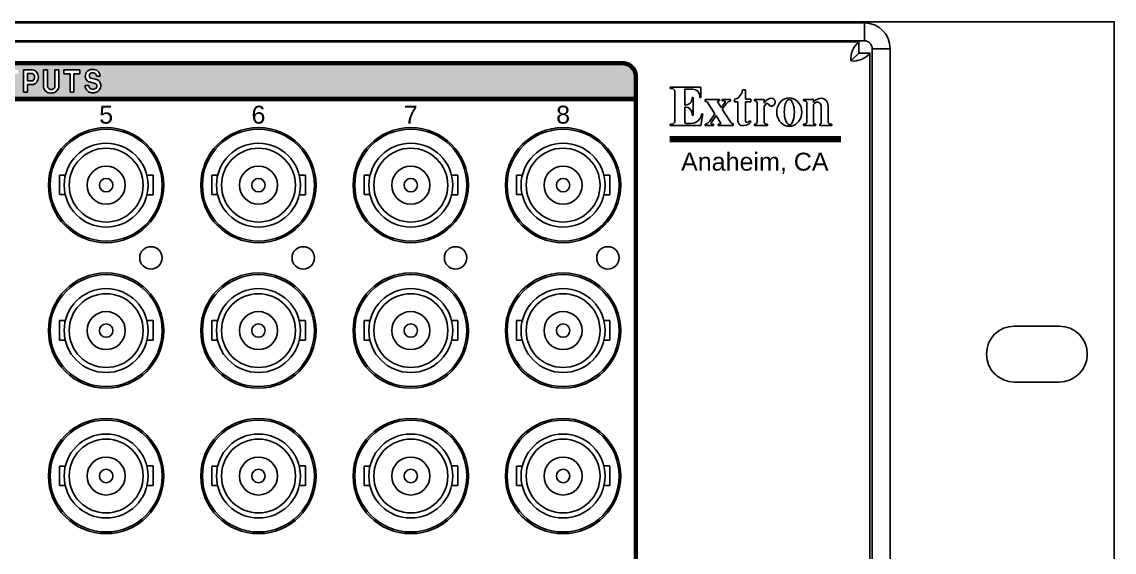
# Model space of a CAD drawing. Header units: inches. Extents: x 0.5 to 19.5, y 0.5 to 12.5.
# Drawn here: x 14.624 to 19.5, y 3.356 to 5.726 of the extents above; entities that cross this region are included whole.
import ezdxf
from ezdxf.enums import TextEntityAlignment as Align

# ---------------------------------------------------------------- set-up
doc = ezdxf.new("R2010")
doc.units = ezdxf.units.IN
doc.header["$MEASUREMENT"] = 0
doc.styles.add('CAD_SALES', font='ARIAL.TTF')

# ---------------------------------------------------------------- blocks, each defined once
blk = doc.blocks.new('EXTRON')
for p, q in [((0.0039, 0.2585), (0.1552, 0.2585)), ((0.0039, 0.2585), (0.0039, 0.2517)), ((0.0039, 0.2517), (0.0121, 0.2517)), ((0.0256, 0.2381), (0.0256, 0.0889)), ((0.0765, 0.1699), (0.0765, 0.2483)), ((0.0765, 0.2483), (0.1158, 0.2483)), ((0.1552, 0.2585), (0.1552, 0.2076)), ((0.3626, 0.2449), (0.3769, 0.2449)), ((0.3769, 0.2449), (0.3769, 0.1988)), ((0.0765, 0.1699), (0.0785, 0.1699)), ((0.1124, 0.2078), (0.1179, 0.2078)), ((0.1124, 0.2038), (0.1124, 0.2078)), ((0.1179, 0.1203), (0.1179, 0.2078)), ((0.1497, 0.2144), (0.1497, 0.2076)), ((0.1552, 0.2076), (0.1497, 0.2076)), ((0.1768, 0.1974), (0.2481, 0.1974)), ((0.1768, 0.1896), (0.1768, 0.1974)), ((0.225, 0.1265), (0.1925, 0.178)), ((0.2566, 0.1571), (0.2393, 0.1844)), ((0.2481, 0.1906), (0.2428, 0.1906)), ((0.2481, 0.1974), (0.2481, 0.1906)), ((0.2759, 0.1842), (0.2566, 0.1571)), ((0.2613, 0.1495), (0.2811, 0.1767)), ((0.2616, 0.1974), (0.3023, 0.1974)), ((0.2616, 0.1974), (0.2616, 0.1906)), ((0.2616, 0.1906), (0.2726, 0.1906)), ((0.3023, 0.1974), (0.3023, 0.1901)), ((0.322, 0.1852), (0.322, 0.1986)), ((0.3396, 0.1852), (0.322, 0.1852)), ((0.3396, 0.1852), (0.3396, 0.0889)), ((0.3769, 0.1988), (0.4034, 0.1988)), ((0.3769, 0.1852), (0.3769, 0.0924)), ((0.4034, 0.1852), (0.3769, 0.1852)), ((0.4034, 0.1988), (0.4034, 0.1852)), ((0.4208, 0.1906), (0.4208, 0.1974)), ((0.4208, 0.1974), (0.4343, 0.1974)), ((0.4208, 0.1906), (0.4242, 0.1906)), ((0.4343, 0.1974), (0.4692, 0.1974)), ((0.4343, 0.0855), (0.4343, 0.1805)), ((0.4692, 0.1787), (0.4692, 0.1974)), ((0.4692, 0.1787), (0.4725, 0.1843)), ((0.5063, 0.2042), (0.5065, 0.2042)), ((0.5236, 0.1882), (0.5238, 0.1827)), ((0.6653, 0.1974), (0.7145, 0.1974)), ((0.6653, 0.1974), (0.6653, 0.1906)), ((0.6653, 0.1906), (0.6714, 0.1906)), ((0.6816, 0.0855), (0.6816, 0.1805)), ((0.7145, 0.1974), (0.7145, 0.1829)), ((0.7145, 0.1829), (0.7167, 0.1863)), ((0.7145, 0.1727), (0.7207, 0.1795)), ((0.7145, 0.1727), (0.7145, 0.0821)), ((0.7523, 0.0807), (0.7523, 0.1659)), ((0.7868, 0.1676), (0.7868, 0.0855)), ((0.0765, 0.1603), (0.0765, 0.0855)), ((0.0765, 0.1603), (0.0785, 0.1603)), ((0.1124, 0.1264), (0.1124, 0.1203)), ((0.1124, 0.1203), (0.1179, 0.1203)), ((0.1556, 0.0685), (0.1654, 0.1262)), ((0.1654, 0.1262), (0.1599, 0.1262)), ((0.1998, 0.09), (0.225, 0.1265)), ((0.2063, 0.0817), (0.2308, 0.1173)), ((0.2308, 0.1173), (0.2534, 0.0816)), ((0.3002, 0.088), (0.2613, 0.1495)), ((0.4692, 0.1556), (0.4692, 0.0855)), ((0.0039, 0.0753), (0.0121, 0.0753)), ((0.0039, 0.0685), (0.0039, 0.0753)), ((0.0039, 0.0685), (0.1556, 0.0685)), ((0.0832, 0.0787), (0.106, 0.0787)), ((0.1768, 0.0757), (0.1768, 0.0685)), ((0.1768, 0.0685), (0.2175, 0.0685)), ((0.2096, 0.0753), (0.2175, 0.0753)), ((0.2175, 0.0753), (0.2175, 0.0685)), ((0.2413, 0.0753), (0.25, 0.0753)), ((0.2413, 0.0753), (0.2413, 0.0685)), ((0.2413, 0.0685), (0.3159, 0.0685)), ((0.3159, 0.0685), (0.3159, 0.0763)), ((0.3602, 0.0685), (0.3703, 0.0685)), ((0.398, 0.0923), (0.3921, 0.0863)), ((0.398, 0.0923), (0.4048, 0.0875)), ((0.4208, 0.0753), (0.4242, 0.0753)), ((0.4208, 0.0753), (0.4208, 0.0685)), ((0.4208, 0.0685), (0.4692, 0.0685)), ((0.4692, 0.0685), (0.4868, 0.0685)), ((0.4793, 0.0753), (0.4868, 0.0753)), ((0.4868, 0.0685), (0.4868, 0.0753)), ((0.6714, 0.0753), (0.6653, 0.0753)), ((0.6653, 0.0753), (0.6653, 0.0685)), ((0.6653, 0.0685), (0.724, 0.0685)), ((0.724, 0.0753), (0.7212, 0.0753)), ((0.724, 0.0685), (0.724, 0.0753)), ((0.7455, 0.0685), (0.7455, 0.0753)), ((0.7455, 0.0753), (0.7469, 0.0753)), ((0.7455, 0.0685), (0.8044, 0.0685)), ((0.7969, 0.0753), (0.8044, 0.0753)), ((0.8044, 0.0753), (0.8044, 0.0685))]:
    blk.add_line(p, q)
for points in [[(0.594, 0.0647, 0.197602), (0.6339, 0.0811, 0.171473), (0.6552, 0.1227, 0.156051), (0.6478, 0.17, 0.171473), (0.6153, 0.2009, 0.197602), (0.5727, 0.2009, 0.186415), (0.5402, 0.17, 0.160135), (0.5328, 0.1227, 0.160135), (0.5541, 0.0811, 0.186415), (0.594, 0.0647, 0.197602)], [(0.5943, 0.0721, 0.390611), (0.6102, 0.0868, 0.108255), (0.6188, 0.1241, 0.069616), (0.6158, 0.1666, 0.108255), (0.6028, 0.1942, 0.390611), (0.5858, 0.1942, 0.195556), (0.5727, 0.1666, 0.077461), (0.5698, 0.1241, 0.077461), (0.5783, 0.0868, 0.195556), (0.5943, 0.0721, 0.390611)]]:
    blk.add_lwpolyline(points, format="xyb", close=True)
for centre, radius, start, end in [((0.0121, 0.2381), 0.0136, 0.0051, 89.9944), ((0.1158, 0.2144), 0.0339, 0.0012, 89.9995), ((0.3087, 0.2512), 0.0543, 284.1762, 353.2875), ((0.0785, 0.2038), 0.0339, 269.9976, 0.0018), ((0.1696, 0.1635), 0.0271, 32.2696, 74.4409), ((0.2428, 0.1866), 0.00407, 90.0023, 212.2761), ((0.2726, 0.1866), 0.00407, 324.4637, 89.9994), ((0.3085, 0.1567), 0.0339, 100.5443, 143.9226), ((0.4242, 0.1805), 0.0102, 0.007, 89.9944), ((0.495, 0.155), 0.0258, 120.284, 178.7168), ((0.5084, 0.162), 0.0423, 93.5303, 148.0533), ((0.4855, 0.171), 0.00726, 33.7501, 118.654), ((0.5128, 0.1839), 0.023, 202.6207, 230.3191), ((0.5046, 0.1843), 0.0193, 250.1612, 355.2609), ((0.5059, 0.1864), 0.0178, 5.9029, 89.6277), ((0.6714, 0.1805), 0.0102, 0.007, 89.9944), ((0.7544, 0.1554), 0.0488, 88.2002, 140.6756), ((0.7332, 0.1651), 0.0191, 2.3934, 131.1376), ((0.7491, 0.1672), 0.0376, 0.6095, 79.6262), ((0.0785, 0.1264), 0.0339, 0.0012, 89.9995), ((0.106, 0.133), 0.0543, 270.0004, 352.8187), ((0.0121, 0.0889), 0.0136, 269.9989, 359.9979), ((0.0832, 0.0855), 0.00678, 180.0042, 269.9947), ((0.1719, 0.1092), 0.0339, 278.4312, 325.3758), ((0.2096, 0.0794), 0.00407, 145.3688, 270.0092), ((0.25, 0.0794), 0.00407, 269.998, 32.2726), ((0.3232, 0.1025), 0.0271, 212.276, 254.4394), ((0.36, 0.0889), 0.0203, 180.0003, 270.5389), ((0.3703, 0.1092), 0.0407, 269.9982, 327.7715), ((0.3858, 0.0924), 0.00882, 180.0013, 315.9374), ((0.4242, 0.0855), 0.0102, 269.9959, 0.0027), ((0.4793, 0.0855), 0.0102, 179.9985, 270.0029), ((0.6714, 0.0855), 0.0102, 269.9959, 0.0027), ((0.7212, 0.0821), 0.00678, 179.9933, 270.0067), ((0.7469, 0.0807), 0.00543, 269.992, 0), ((0.7969, 0.0855), 0.0102, 179.9997, 270.0031)]:
    blk.add_arc(centre, radius, start, end)
blk = doc.blocks.new('BNC')
for p, q in [((-0.2075, 0.0445), (-0.1821, 0.0445)), ((-0.2075, -0.0425), (-0.2075, 0.0445)), ((0.182, 0.0451), (0.2093, 0.0451)), ((0.2093, 0.0451), (0.2093, -0.0427)), ((-0.1826, -0.0425), (-0.2075, -0.0425)), ((0.2093, -0.0427), (0.1826, -0.0427))]:
    blk.add_line(p, q)
for radius in [0.25, 0.1875, 0.165, 0.085, 0.03]:
    blk.add_circle((0, 0), radius)
blk = doc.blocks.new('A$C59155F85')
for p, q in [((-8.385, 0.08), (8.385, 0.08)), ((8.385, 0.08), (8.385, 0)), ((-8.385, 0), (8.385, 0)), ((8.5, -0.035), (8.42, -0.035)), ((8.42, -2.525), (8.42, -0.035)), ((8.5, -2.525), (8.5, -0.035))]:
    blk.add_line(p, q)
for radius, start, end in [(0.115, 0.002, 90), (0.035, 0, 90.1145)]:
    blk.add_arc((8.385, -0.035), radius, start, end)

msp = doc.modelspace()

# ---------------------------------------------------------------- hatches: boundary and pattern name
h = msp.add_hatch(color=256)
h.paths.add_polyline_path([(17.3649, 5.4813, 0.414214), (17.3049, 5.5413), (11.7649, 5.5413, 0.414214), (11.7049, 5.4813), (11.7049, 2.1563, 0.414214), (11.7649, 2.0963), (11.9549, 2.0963), (11.9549, 5.3813), (17.3649, 5.3813)])
h.paths.add_polyline_path([(14.3435, 5.4771, -0.095153), (14.3504, 5.495, -0.091752), (14.3611, 5.5067, -0.082546), (14.3718, 5.5123, -0.162305), (14.3934, 5.5123, -0.082546), (14.4041, 5.5067, -0.091752), (14.4148, 5.495, -0.083895), (14.4213, 5.4793, -0.120472), (14.4213, 5.4433, -0.096742), (14.4132, 5.4259, -0.103073), (14.4008, 5.4144, -0.131348), (14.3833, 5.4095, -0.133021), (14.3657, 5.4141, -0.102771), (14.3531, 5.4251, -0.097288), (14.3448, 5.4423, -0.113081)], flags=16)
h.paths.add_polyline_path([(14.3592, 5.4613, -0.094568), (14.3632, 5.4827, -0.093824), (14.3682, 5.4907, -0.090902), (14.3743, 5.4953, -0.117122), (14.3826, 5.4973, -0.117122), (14.3909, 5.4953, -0.090902), (14.397, 5.4907, -0.093824), (14.4019, 5.4827, -0.094568), (14.406, 5.4613, -0.097155), (14.4017, 5.4393, -0.0885), (14.397, 5.4318, -0.091754), (14.3909, 5.4271, -0.1182), (14.3826, 5.4251, -0.1182), (14.3742, 5.4271, -0.091754), (14.3681, 5.4318, -0.0885), (14.3635, 5.4393, -0.097155)], flags=0)
h.paths.add_polyline_path([(14.4459, 5.5113), (14.4629, 5.5113), (14.4629, 5.4413, 0.104016), (14.4646, 5.434, 0.092613), (14.468, 5.4293, 0.096707), (14.4737, 5.4252, 0.10527), (14.4803, 5.4238, 0.10527), (14.4869, 5.4252, 0.096707), (14.4927, 5.4293, 0.085524), (14.4956, 5.434, 0.090314), (14.4969, 5.4405), (14.4969, 5.5113), (14.5139, 5.5113), (14.5139, 5.4399, -0.085991), (14.5121, 5.4286, -0.08788), (14.507, 5.4195, -0.098928), (14.4995, 5.4133, -0.130148), (14.4795, 5.4079, -0.127064), (14.4599, 5.413, -0.103028), (14.4522, 5.4197, -0.087224), (14.4475, 5.4288, -0.081237), (14.4459, 5.4393)], flags=16)
h.paths.add_polyline_path([(14.5369, 5.4943), (14.5369, 5.5113), (14.6083, 5.5113), (14.6083, 5.4943), (14.5811, 5.4943), (14.5811, 5.4113), (14.5641, 5.4113), (14.5641, 5.4943)], flags=16)
h.paths.add_polyline_path([(14.6312, 5.5113), (14.6703, 5.5113, -0.145535), (14.6824, 5.5082, -0.111039), (14.6907, 5.5003, -0.079512), (14.6956, 5.4902, -0.074652), (14.6973, 5.4788, -0.074652), (14.6956, 5.4674, -0.079512), (14.6907, 5.4573, -0.111039), (14.6824, 5.4494, -0.145535), (14.6703, 5.4463), (14.6482, 5.4463), (14.6482, 5.4113), (14.6312, 5.4113)], flags=16)
h.paths.add_polyline_path([(14.6482, 5.4953), (14.6669, 5.4953, -0.124525), (14.6727, 5.4938, -0.095789), (14.6768, 5.4905, -0.091577), (14.6799, 5.4851, -0.084614), (14.6809, 5.4788, -0.084614), (14.6799, 5.4725, -0.091577), (14.6768, 5.4671, -0.095789), (14.6727, 5.4637, -0.124525), (14.6669, 5.4623), (14.6482, 5.4623)], flags=0)
h.paths.add_polyline_path([(14.7205, 5.5113), (14.7375, 5.5113), (14.7375, 5.4413, 0.104016), (14.7392, 5.434, 0.092613), (14.7426, 5.4293, 0.096707), (14.7483, 5.4252, 0.10527), (14.7549, 5.4238, 0.10527), (14.7615, 5.4252, 0.096707), (14.7672, 5.4293, 0.085524), (14.7701, 5.434, 0.090314), (14.7715, 5.4405), (14.7715, 5.5113), (14.7885, 5.5113), (14.7885, 5.4399, -0.085991), (14.7866, 5.4286, -0.08788), (14.7816, 5.4195, -0.098928), (14.774, 5.4133, -0.130148), (14.754, 5.4079, -0.127064), (14.7345, 5.413, -0.103028), (14.7268, 5.4197, -0.087224), (14.722, 5.4288, -0.081237), (14.7205, 5.4393)], flags=16)
h.paths.add_polyline_path([(14.8114, 5.4943), (14.8114, 5.5113), (14.8828, 5.5113), (14.8828, 5.4943), (14.8556, 5.4943), (14.8556, 5.4113), (14.8386, 5.4113), (14.8386, 5.4943)], flags=16)
h.paths.add_polyline_path([(14.9058, 5.4413), (14.9228, 5.4413, 0.093142), (14.9241, 5.4344, 0.082276), (14.9269, 5.4297, 0.09886), (14.9313, 5.4263, 0.101206), (14.9394, 5.4243, 0.10206), (14.9477, 5.4257, 0.094776), (14.9551, 5.4303, 0.083603), (14.9573, 5.4333, 0.059881), (14.9583, 5.4361, 0.124782), (14.9582, 5.4427, 0.073245), (14.9567, 5.446, 0.088816), (14.9542, 5.4487, 0.076522), (14.9518, 5.45), (14.9236, 5.4583, -0.123096), (14.915, 5.4629, -0.107095), (14.909, 5.4715, -0.096533), (14.9066, 5.4823, -0.089823), (14.9087, 5.4942, -0.098006), (14.9147, 5.5041, -0.111803), (14.9236, 5.5103, -0.148521), (14.9495, 5.513, -0.148553), (14.9627, 5.5064, -0.102413), (14.9699, 5.4962, -0.092611), (14.9729, 5.4833), (14.9568, 5.4833, 0.092621), (14.9553, 5.4897, 0.083454), (14.9525, 5.4942, 0.100524), (14.9483, 5.4973, 0.113762), (14.9393, 5.4989, 0.112228), (14.9304, 5.4963, 0.103571), (14.9273, 5.4935, 0.082701), (14.9254, 5.4899, 0.141375), (14.9252, 5.4823, 0.06351), (14.9264, 5.4793, 0.095256), (14.9291, 5.4761, 0.097488), (14.9322, 5.4745), (14.9568, 5.4683, -0.117772), (14.9666, 5.4634, -0.101874), (14.9738, 5.4543, -0.088282), (14.9764, 5.4445, -0.086365), (14.9755, 5.4343, -0.102645), (14.9694, 5.4216, -0.117776), (14.9593, 5.4133, -0.099289), (14.9429, 5.4089, -0.100591), (14.9262, 5.4113, -0.104853), (14.9162, 5.4178, -0.092689), (14.909, 5.4284, -0.084519)], flags=16)
h.paths.add_polyline_path([(11.884, 5.037, -0.081068), (11.8822, 5.0214, -0.086409), (11.8757, 5.0077, -0.09333), (11.8658, 4.9981, -0.112177), (11.8526, 4.9931, -0.105098), (11.8626, 4.9898, -0.086414), (11.8702, 4.9834, -0.0815), (11.8759, 4.9739, -0.075462), (11.8784, 4.9627), (11.8812, 4.9275, 0.125921), (11.8852, 4.9163), (11.8567, 4.9163, -0.087949), (11.8553, 4.9243), (11.8523, 4.9558, 0.068338), (11.8499, 4.9645, 0.081457), (11.8448, 4.9725, 0.097118), (11.8372, 4.9782, 0.109082), (11.8281, 4.9803), (11.8009, 4.9803), (11.8009, 4.9163), (11.7737, 4.9163), (11.7737, 5.0763), (11.8485, 5.0763, -0.119875), (11.8626, 5.0729, -0.092591), (11.8729, 5.0649, -0.089176), (11.8807, 5.0522, -0.082042)], flags=16)
h.paths.add_polyline_path([(11.8551, 5.0375, -0.084614), (11.8567, 5.0283, -0.084614), (11.8551, 5.0191, -0.091577), (11.8507, 5.0113, -0.095789), (11.8447, 5.0064, -0.124525), (11.8362, 5.0043), (11.8009, 5.0043), (11.8009, 5.0523), (11.8362, 5.0523, -0.124525), (11.8447, 5.0502, -0.095789), (11.8507, 5.0453, -0.091577)], flags=0)
h.paths.add_polyline_path([(11.8837, 4.401, -0.092549), (11.891, 4.3783), (11.8665, 4.3783, 0.08729), (11.8614, 4.3906, 0.086779), (11.8537, 4.399, 0.103012), (11.8434, 4.4039, 0.131311), (11.8269, 4.4043, 0.123196), (11.8119, 4.3963, 0.107446), (11.8012, 4.3815, 0.090712), (11.7946, 4.3489, 0.096902), (11.8007, 4.3136, 0.07673), (11.8077, 4.3018, 0.095265), (11.8186, 4.2927, 0.109166), (11.832, 4.2887, 0.110861), (11.8457, 4.2909, 0.100825), (11.8577, 4.2987, 0.083742), (11.8659, 4.3103, 0.089674), (11.8706, 4.3271), (11.8366, 4.3271), (11.8366, 4.3511), (11.8924, 4.3511), (11.8924, 4.2663), (11.872, 4.2663), (11.8706, 4.2855, -0.08535), (11.8564, 4.2721, -0.100623), (11.838, 4.2647, -0.137981), (11.8108, 4.2673, -0.090695), (11.7936, 4.2778, -0.108511), (11.7768, 4.3012, -0.09424), (11.7671, 4.3425, -0.092517), (11.7729, 4.3847, -0.116069), (11.7908, 4.4142, -0.120304), (11.8155, 4.4295, -0.130243), (11.8435, 4.431, -0.123288), (11.8692, 4.4183, -0.10356)], flags=16)
h.paths.add_polyline_path([(11.8751, 3.7544, -0.081259), (11.8793, 3.7413, -0.121758), (11.8779, 3.7248, -0.127805), (11.8696, 3.712, -0.071388), (11.8566, 3.7027, -0.099436), (11.8729, 3.6899, -0.101528), (11.8813, 3.6753, -0.093277), (11.8838, 3.6579, -0.07313), (11.8813, 3.6445, -0.078226), (11.8751, 3.6329, -0.086845), (11.8661, 3.6243, -0.154022), (11.8389, 3.6163), (11.7722, 3.6163), (11.7722, 3.7763), (11.8362, 3.7763, -0.096451), (11.8526, 3.7734, -0.073423), (11.8647, 3.7667, -0.114844)], flags=16)
h.paths.add_polyline_path([(11.8455, 3.7464, -0.091577), (11.8491, 3.7399, -0.084614), (11.8504, 3.7323, -0.084614), (11.8491, 3.7246, -0.091577), (11.8455, 3.7181, -0.095789), (11.8404, 3.714, -0.124525), (11.8334, 3.7123), (11.7994, 3.7123), (11.7994, 3.7523), (11.8334, 3.7523, -0.124525), (11.8404, 3.7505, -0.095789)], flags=0)
h.paths.add_polyline_path([(11.8497, 3.6822, -0.094289), (11.8539, 3.675, -0.086855), (11.8553, 3.6664, -0.08694), (11.8538, 3.6579, -0.094182), (11.8489, 3.6486, -0.098825), (11.8419, 3.6428, -0.127814), (11.8321, 3.6403), (11.7994, 3.6403), (11.7994, 3.6883), (11.8362, 3.6883, -0.128904), (11.8441, 3.6865, -0.097394)], flags=0)
h.paths.add_polyline_path([(11.8849, 3.1263), (11.8849, 2.9663), (11.8577, 2.9663), (11.8577, 3.0367), (11.802, 3.0367), (11.802, 2.9663), (11.7748, 2.9663), (11.7748, 3.1263), (11.802, 3.1263), (11.802, 3.0639), (11.8577, 3.0639), (11.8577, 3.1263)], flags=16)
h.paths.add_polyline_path([(11.8917, 2.4763), (11.8441, 2.3163), (11.8169, 2.3163), (11.768, 2.4763), (11.7979, 2.4763), (11.8305, 2.3579), (11.8605, 2.4763)], flags=16)

# ---------------------------------------------------------------- linework, layer by layer
for p, q in [((18.3598, 5.5863), (18.3248, 5.5513)), ((14.6312, 5.5113), (14.6312, 5.4113)), ((14.6703, 5.5113), (14.6312, 5.5113)), ((14.7205, 5.5113), (14.7205, 5.4393)), ((14.7375, 5.5113), (14.7205, 5.5113)), ((14.7375, 5.4413), (14.7375, 5.5113)), ((14.7885, 5.5113), (14.7715, 5.5113)), ((14.7715, 5.5113), (14.7715, 5.4413)), ((14.7885, 5.4393), (14.7885, 5.5113)), ((14.8114, 5.5113), (14.8828, 5.5113)), ((14.8114, 5.4943), (14.8114, 5.5113)), ((14.8828, 5.5113), (14.8828, 5.4943)), ((14.6482, 5.4953), (14.6482, 5.4623)), ((14.6669, 5.4953), (14.6482, 5.4953)), ((14.6482, 5.4623), (14.6669, 5.4623)), ((14.8386, 5.4943), (14.8114, 5.4943)), ((14.8386, 5.4113), (14.8386, 5.4943)), ((14.8556, 5.4943), (14.8556, 5.4113)), ((14.8828, 5.4943), (14.8556, 5.4943)), ((14.933, 5.4743), (14.9568, 5.4683)), ((14.9729, 5.4833), (14.9568, 5.4833)), ((14.6482, 5.4113), (14.6482, 5.4463)), ((14.6482, 5.4463), (14.6703, 5.4463)), ((14.9058, 5.4413), (14.9228, 5.4413)), ((14.9508, 5.4503), (14.9236, 5.4583)), ((11.9549, 5.3813), (17.3649, 5.3813)), ((14.6312, 5.4113), (14.6482, 5.4113)), ((14.8556, 5.4113), (14.8386, 5.4113))]:
    msp.add_line(p, q)
for points in [[(0.4998, 5.7263), (0.4998, 0.5063), (19.4998, 0.5063), (19.4998, 5.7263)], [(1.5898, 0.6463), (1.5898, 5.5863), (1.6398, 5.5863), (1.6398, 5.6363), (18.3598, 5.6363), (18.3598, 5.5863), (18.4098, 5.5863), (18.4098, 0.6463), (18.3598, 0.6463), (18.3598, 0.5963), (1.6398, 0.5963), (1.6398, 0.6463)]]:
    msp.add_lwpolyline(points, close=True)
at = {"const_width": 0.02}
msp.add_lwpolyline([(12.0351, 2.0963), (17.3049, 2.0963, 0.414214), (17.3649, 2.1563), (17.3649, 5.4813, 0.414214), (17.3049, 5.5413), (11.7649, 5.5413, 0.414214), (11.7049, 5.4813), (11.7049, 2.1563, 0.414214), (11.7649, 2.0963)], format="xyb", close=True, dxfattribs=at)
msp.add_lwpolyline([(11.7049, 5.4113), (11.7049, 5.4813, -0.414214), (11.7649, 5.5413), (17.3049, 5.5413, -0.414214), (17.3649, 5.4813), (17.3649, 5.3813), (11.9549, 5.3813)], format="xyb")
for points, const_width in [([(11.9549, 2.0963), (11.9549, 5.3813), (17.3649, 5.3813)], 0.02), ([(17.5149, 5.2013), (18.2798, 5.2013)], 0.028)]:
    msp.add_lwpolyline(points, dxfattribs=dict(const_width=const_width))
msp.add_lwpolyline([(19.0548, 4.1163, -1), (19.0548, 4.3663), (19.2548, 4.3663, -1), (19.2548, 4.1163)], format="xyb", close=True)
for centre, radius in [((14.9999, 4.9963), 0.2575), ((15.6799, 4.9963), 0.2575), ((16.3599, 4.9963), 0.2575), ((17.0399, 4.9963), 0.2575), ((15.1999, 4.6713), 0.05), ((15.8799, 4.6713), 0.05), ((16.5599, 4.6713), 0.05), ((17.2399, 4.6713), 0.05), ((14.9999, 4.3463), 0.2575), ((15.6799, 4.3463), 0.2575), ((16.3599, 4.3463), 0.2575), ((17.0399, 4.3463), 0.2575), ((14.9999, 3.6963), 0.2575), ((15.6799, 3.6963), 0.2575), ((16.3599, 3.6963), 0.2575), ((17.0399, 3.6963), 0.2575)]:
    msp.add_circle(centre, radius)
for centre, radius, start, end in [((18.4229, 5.5606), 0.0985, 129.8095, 185.4302), ((18.3342, 5.6494), 0.0985, 264.5698, 320.1905), ((14.6711, 5.4894), 0.0219, 61.3478, 92.1182), ((14.9328, 5.4875), 0.0245, 112.077, 137.5944), ((14.941, 5.4691), 0.0447, 75.0499, 112.8676), ((14.9453, 5.4879), 0.0254, 46.8041, 73.5232), ((14.6669, 5.4831), 0.0122, 63.7981, 89.8598), ((14.6669, 5.4745), 0.0122, 270.1402, 296.2019), ((14.666, 5.4814), 0.0141, 39.998, 63.6607), ((14.666, 5.4762), 0.0141, 296.3393, 320.002), ((14.6639, 5.4795), 0.0169, 19.1297, 40.0593), ((14.6639, 5.478), 0.0169, 319.9407, 340.8703), ((14.6619, 5.4788), 0.0191, 359.9236, 19.2695), ((14.6619, 5.4788), 0.0191, 340.7305, 0.0764), ((14.669, 5.4857), 0.0261, 33.8428, 61.1572), ((14.6617, 5.4799), 0.0354, 16.9247, 35.1093), ((14.6617, 5.4777), 0.0354, 324.8907, 343.0753), ((14.6584, 5.4788), 0.0389, 359.947, 17.0242), ((14.6584, 5.4787), 0.0389, 342.9758, 0.053), ((14.9405, 5.4825), 0.0339, 159.7669, 180.2977), ((14.9355, 5.4829), 0.0289, 181.2205, 203.2758), ((14.9367, 5.484), 0.0298, 137.5413, 159.9312), ((14.9317, 5.4812), 0.0248, 203.0857, 227.5368), ((14.9286, 5.4778), 0.0202, 227.5289, 255.5993), ((14.9384, 5.4858), 0.0136, 166.0502, 186.6251), ((14.9378, 5.4856), 0.013, 186.4379, 207.6568), ((14.9372, 5.4861), 0.0124, 144.3124, 166.2314), ((14.936, 5.4847), 0.011, 207.5097, 231.2115), ((14.9355, 5.4874), 0.0103, 119.5387, 144.4178), ((14.9348, 5.4832), 0.00912, 231.2415, 258.1873), ((14.9405, 5.4781), 0.0208, 93.383, 118.9965), ((14.9404, 5.4785), 0.0204, 67.1525, 93.1133), ((14.9427, 5.4853), 0.0132, 41.6367, 65.1866), ((14.9407, 5.4835), 0.0159, 20.8418, 41.6856), ((14.9388, 5.4827), 0.018, 1.796, 20.9735), ((14.9514, 5.4452), 0.0237, 50.1448, 76.8046), ((14.9415, 5.4838), 0.031, 23.4295, 46.8193), ((14.9481, 5.4414), 0.0287, 26.6877, 50.1267), ((14.937, 5.4818), 0.036, 2.4315, 23.596), ((14.6711, 5.4682), 0.0219, 267.8818, 298.6522), ((14.669, 5.4718), 0.0261, 298.8428, 326.1572), ((14.7534, 5.4388), 0.0329, 179.1926, 197.7701), ((14.7503, 5.4378), 0.0296, 197.6431, 217.5829), ((14.7466, 5.4348), 0.0249, 217.5147, 239.9163), ((14.7542, 5.4483), 0.0404, 240.1324, 269.7935), ((14.7557, 5.4417), 0.0182, 181.3223, 202.8367), ((14.7534, 5.4407), 0.0157, 202.6583, 226.419), ((14.7558, 5.4419), 0.0183, 223.6361, 245.731), ((14.7549, 5.44), 0.0162, 245.8525, 269.89), ((14.7539, 5.4483), 0.0404, 270.2065, 299.8676), ((14.7549, 5.44), 0.0162, 270.11, 294.1475), ((14.7539, 5.4419), 0.0183, 294.269, 316.3639), ((14.755, 5.4401), 0.0163, 318.3795, 340.8065), ((14.753, 5.4409), 0.0185, 340.6372, 1.2556), ((14.7621, 5.4353), 0.025, 298.3528, 320.9519), ((14.7584, 5.4384), 0.0298, 320.8916, 340.9805), ((14.7551, 5.4396), 0.0334, 340.8555, 359.4851), ((14.9453, 5.4443), 0.0397, 184.4261, 203.7504), ((14.9407, 5.4422), 0.0346, 203.6246, 224.8068), ((14.9366, 5.4382), 0.0288, 224.7791, 248.722), ((14.9417, 5.4414), 0.0189, 180.2414, 199.3463), ((14.9398, 5.4406), 0.0169, 199.2118, 219.8657), ((14.9376, 5.4388), 0.0141, 219.8055, 243.1189), ((14.9403, 5.4453), 0.021, 244.5719, 267.688), ((14.9402, 5.445), 0.0207, 267.8855, 291.1953), ((14.9402, 5.4521), 0.0432, 273.5818, 296.2629), ((14.9393, 5.4472), 0.0231, 291.3226, 312.9789), ((14.9488, 5.4416), 0.00889, 52.7483, 76.9691), ((14.9478, 5.4403), 0.0105, 31.1173, 52.7161), ((14.9474, 5.4383), 0.0111, 313.9047, 334.7546), ((14.9462, 5.4393), 0.0124, 11.814, 31.2133), ((14.9458, 5.439), 0.0128, 334.6411, 353.6185), ((14.9453, 5.4391), 0.0133, 353.4826, 11.9472), ((14.9469, 5.4386), 0.0282, 296.0462, 322.9146), ((14.9419, 5.4425), 0.0345, 322.8007, 346.243), ((14.9475, 5.4421), 0.0289, 4.7214, 24.9019), ((14.9466, 5.4419), 0.0299, 345.1425, 4.8869), ((14.9404, 5.4512), 0.0424, 250.4184, 273.3949)]:
    msp.add_arc(centre, radius, start, end)

# ---------------------------------------------------------------- block references
for name, p in [('A$C59155F85', (9.9998, 5.6413)), ('BNC', (14.9999, 4.9963)), ('BNC', (15.6799, 4.9963)), ('BNC', (16.3599, 4.9963)), ('BNC', (17.0399, 4.9963)), ('BNC', (14.9999, 4.3463)), ('BNC', (15.6799, 4.3463)), ('BNC', (16.3599, 4.3463)), ('BNC', (17.0399, 4.3463)), ('BNC', (14.9999, 3.6963)), ('BNC', (15.6799, 3.6963)), ('BNC', (16.3599, 3.6963)), ('BNC', (17.0399, 3.6963))]:
    msp.add_blockref(name, p)
at = {"xscale": 0.9, "yscale": 0.9, "zscale": 0.9}
msp.add_blockref('EXTRON', (17.5149, 5.2013), dxfattribs=at)

# ---------------------------------------------------------------- texts
at = {"style": 'CAD_SALES'}
for s, p in [('5', (14.9999, 5.2713)), ('6', (15.6799, 5.2713)), ('7', (16.3599, 5.2713)), ('8', (17.0399, 5.2713))]:
    msp.add_text(s, height=0.08, dxfattribs=at).set_placement(p, align=Align.CENTER)
at = {"color": 0, "linetype": 'ByBlock', "style": 'CAD_SALES'}
msp.add_text('Anaheim, CA', height=0.08, dxfattribs=at).set_placement((17.5665, 5.0613))

doc.saveas('drawing.dxf')
